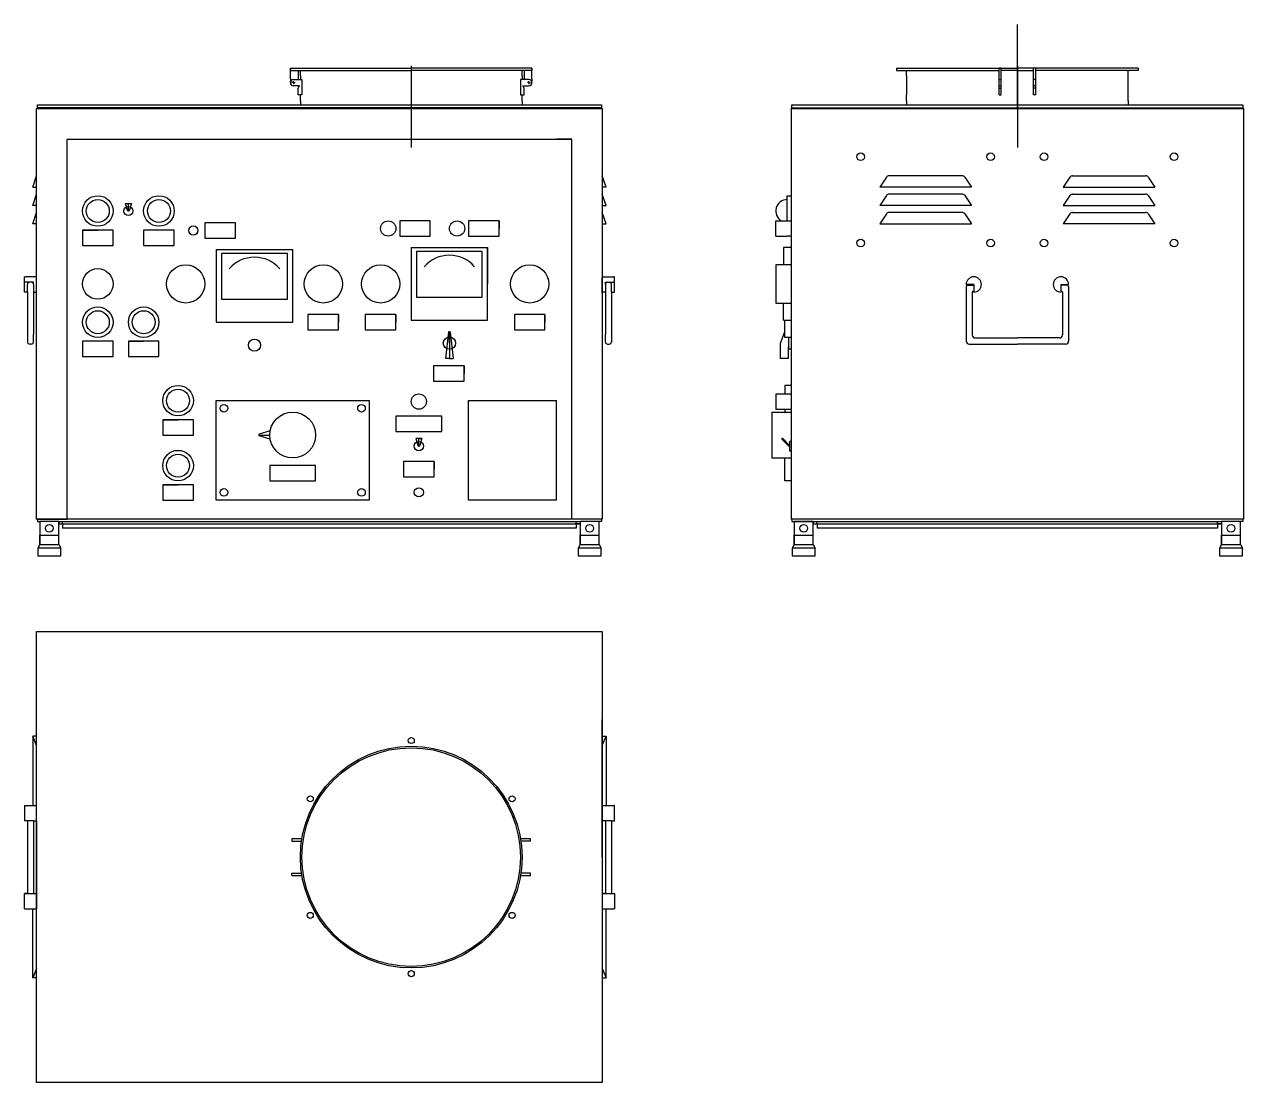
# Model space of a CAD drawing. Header units: millimetres. Extents: x -286516 to -278007, y 161594 to 164062.
# Drawn here: x -285308 to -283713, y 162604 to 163989 of the extents above; entities that cross this region are included whole.
import ezdxf

# ---------------------------------------------------------------- set-up
doc = ezdxf.new("R2010")
doc.units = ezdxf.units.MM

# ---------------------------------------------------------------- blocks, each defined once
blk = doc.blocks.new('*U7')
blk.add_circle((0, 0), 4)
blk = doc.blocks.new('*U8')
at = {"color": 0, "linetype": 'ByBlock', "lineweight": -2, "transparency": 16777216}
blk.add_blockref('*U7', (-284802.2, 163051.9), dxfattribs=at)
for p, rotation in [((-284934.3, 162975.6), 59.99999999999999), ((-284670.2, 162975.6), 299.9999999999999), ((-284934.3, 162823.1), 120), ((-284670.2, 162823.1), 240), ((-284802.2, 162746.9), 180)]:
    blk.add_blockref('*U7', p, dxfattribs=dict(at, rotation=rotation))

msp = doc.modelspace()

# ---------------------------------------------------------------- linework, layer by layer
for p, q in [((-284009.2, 163879.5), (-284009.2, 163988.7)), ((-284802.2, 163934.7), (-284802.2, 163827.6)), ((-284009.2, 163934.7), (-284009.2, 163827.6)), ((-284960.2, 163917.5), (-284960.2, 163931.5)), ((-284960.2, 163931.5), (-284802.2, 163931.5)), ((-284960.2, 163931.5), (-284960.2, 163930.5)), ((-284960.2, 163931.5), (-284960.2, 163928.5)), ((-284960.2, 163928.5), (-284802.2, 163928.5)), ((-284950.2, 163928.5), (-284950.2, 163921.5)), ((-284950.2, 163921.5), (-284950.2, 163916.5)), ((-284947.2, 163921.5), (-284947.2, 163928.5)), ((-284947.2, 163921.5), (-284947.2, 163916.5)), ((-284644.2, 163931.5), (-284802.2, 163931.5)), ((-284644.2, 163928.5), (-284802.2, 163928.5)), ((-284657.2, 163921.5), (-284657.2, 163928.5)), ((-284657.2, 163921.5), (-284657.2, 163916.5)), ((-284654.2, 163928.5), (-284654.2, 163921.5)), ((-284654.2, 163921.5), (-284654.2, 163916.5)), ((-284644.2, 163917.5), (-284644.2, 163931.5)), ((-284644.2, 163931.5), (-284644.2, 163930.5)), ((-284644.2, 163931.5), (-284644.2, 163928.5)), ((-284167.2, 163931.5), (-284009.2, 163931.5)), ((-284167.2, 163931.5), (-284167.2, 163930.5)), ((-284167.2, 163931.5), (-284167.2, 163928.5)), ((-284167.2, 163928.5), (-284033.2, 163928.5)), ((-284154.2, 163921.5), (-284154.2, 163928.5)), ((-284154.2, 163921.5), (-284154.2, 163896.5)), ((-284030.2, 163931.5), (-284033.2, 163931.5)), ((-284033.2, 163902.4), (-284033.2, 163931.5)), ((-284030.2, 163896.5), (-284030.2, 163931.5)), ((-284009.2, 163928.5), (-284030.2, 163928.5)), ((-283851.2, 163931.5), (-284009.2, 163931.5)), ((-284009.2, 163928.5), (-283988.2, 163928.5)), ((-284009.2, 163896.5), (-284009.2, 163920.2)), ((-283988.2, 163896.5), (-283988.2, 163931.5)), ((-283985.2, 163902.4), (-283985.2, 163931.5)), ((-283851.2, 163928.5), (-283985.2, 163928.5)), ((-283864.2, 163896.5), (-283864.2, 163928.5)), ((-283851.2, 163931.5), (-283851.2, 163930.5)), ((-283851.2, 163931.5), (-283851.2, 163928.5)), ((-284960.2, 163917.5), (-284960.2, 163914.5)), ((-284960.2, 163912.5), (-284960.2, 163914.5)), ((-284956.2, 163912.5), (-284958.2, 163912.5)), ((-284956.2, 163916.5), (-284945.2, 163916.5)), ((-284956.2, 163912.5), (-284956.2, 163914.5)), ((-284956.2, 163912.5), (-284956.2, 163910.5)), ((-284956.2, 163912.5), (-284954.2, 163912.5)), ((-284948.2, 163908.5), (-284956.2, 163908.5)), ((-284950.2, 163916.5), (-284947.2, 163916.5)), ((-284950.2, 163905.5), (-284948.2, 163908.5)), ((-284950.2, 163896.5), (-284950.2, 163905.5)), ((-284945.2, 163916.5), (-284945.2, 163896.5)), ((-284648.2, 163916.5), (-284659.2, 163916.5)), ((-284659.2, 163916.5), (-284659.2, 163896.5)), ((-284654.2, 163916.5), (-284657.2, 163916.5)), ((-284656.2, 163908.5), (-284648.2, 163908.5)), ((-284654.2, 163905.5), (-284656.2, 163908.5)), ((-284654.2, 163896.5), (-284654.2, 163905.5)), ((-284648.2, 163912.5), (-284650.2, 163912.5)), ((-284648.2, 163912.5), (-284648.2, 163914.5)), ((-284648.2, 163912.5), (-284648.2, 163910.5)), ((-284648.2, 163912.5), (-284646.2, 163912.5)), ((-284644.2, 163917.5), (-284644.2, 163914.5)), ((-284644.2, 163912.5), (-284644.2, 163914.5)), ((-284033.2, 163916.5), (-284030.2, 163916.5)), ((-284033.2, 163908.5), (-284030.2, 163908.5)), ((-284033.2, 163905.5), (-284030.2, 163905.5)), ((-284033.2, 163896.5), (-284033.2, 163902.4)), ((-283985.2, 163916.5), (-283988.2, 163916.5)), ((-283985.2, 163908.5), (-283988.2, 163908.5)), ((-283985.2, 163905.5), (-283988.2, 163905.5)), ((-283985.2, 163896.5), (-283985.2, 163902.4)), ((-284947.2, 163896.5), (-284950.2, 163896.5)), ((-284947.2, 163888.5), (-284947.2, 163896.5)), ((-284945.2, 163896.5), (-284947.2, 163896.5)), ((-284947.2, 163888.5), (-284947.2, 163883.5)), ((-284659.2, 163896.5), (-284657.2, 163896.5)), ((-284657.2, 163888.5), (-284657.2, 163896.5)), ((-284657.2, 163896.5), (-284654.2, 163896.5)), ((-284657.2, 163888.5), (-284657.2, 163883.5)), ((-284154.2, 163888.5), (-284154.2, 163896.5)), ((-284154.2, 163888.5), (-284154.2, 163883.5)), ((-284033.2, 163896.5), (-284030.2, 163896.5)), ((-283985.2, 163896.5), (-283988.2, 163896.5)), ((-283864.2, 163888.5), (-283864.2, 163896.5)), ((-283864.2, 163888.5), (-283864.2, 163883.5)), ((-285292.2, 163878.5), (-285291.2, 163879.5)), ((-285292.2, 163878.5), (-284552.2, 163878.5)), ((-285292.2, 163341.5), (-285292.2, 163878.5)), ((-285292.2, 163878.5), (-285291.2, 163878.5)), ((-285292.2, 163878.5), (-284922.2, 163878.5)), ((-285291.2, 163879.5), (-285291.2, 163883.5)), ((-285291.2, 163883.5), (-284553.2, 163883.5)), ((-284553.2, 163879.5), (-285291.2, 163879.5)), ((-284802.2, 163883.5), (-284657.2, 163883.5)), ((-284553.2, 163883.5), (-284553.2, 163879.5)), ((-284552.2, 163878.5), (-284553.2, 163879.5)), ((-284552.2, 163878.5), (-284553.2, 163878.5)), ((-284552.2, 163878.5), (-284552.2, 163341.5)), ((-284552.2, 163878.5), (-284552.2, 163610)), ((-284305.2, 163878.5), (-284304.2, 163879.5)), ((-284305.2, 163878.5), (-283713.2, 163878.5)), ((-284305.2, 163878.5), (-284305.2, 163341.5)), ((-284304.2, 163879.5), (-284304.2, 163883.5)), ((-284304.2, 163883.5), (-283714.2, 163883.5)), ((-284304.2, 163879.5), (-283714.2, 163879.5)), ((-284304.2, 163879.5), (-284009.2, 163879.5)), ((-284304.2, 163878.5), (-284304.2, 163879.5)), ((-284009.2, 163883.5), (-283864.2, 163883.5)), ((-284009.2, 163878.5), (-283861.2, 163878.5)), ((-283714.2, 163883.5), (-283714.2, 163879.5)), ((-283714.2, 163878.5), (-283714.2, 163879.5)), ((-283713.2, 163878.5), (-283714.2, 163879.5)), ((-283713.2, 163878.5), (-283713.2, 163341.5)), ((-283713.2, 163878.5), (-283713.2, 163658.5)), ((-285252.2, 163341.5), (-285252.2, 163838.5)), ((-285252.2, 163838.5), (-284592.2, 163838.5)), ((-285252.2, 163838.5), (-285232.2, 163838.5)), ((-284592.2, 163838.5), (-284612.2, 163838.5)), ((-284592.2, 163341.5), (-284592.2, 163838.5)), ((-285297.2, 163775.6), (-285292.2, 163790.6)), ((-284547.2, 163775.6), (-284552.2, 163790.6)), ((-284179.2, 163790.6), (-284179.2, 163790.6)), ((-284081.4, 163790.6), (-284177.1, 163790.6)), ((-283937.1, 163790.6), (-283841.4, 163790.6)), ((-283839.2, 163790.6), (-283839.2, 163790.6)), ((-285297.2, 163775.6), (-285292.2, 163775.6)), ((-284547.2, 163775.6), (-284552.2, 163775.6)), ((-284180.4, 163788.8), (-284189.2, 163775.6)), ((-284069.2, 163775.6), (-284189.2, 163775.6)), ((-284078, 163788.8), (-284069.2, 163775.6)), ((-283940.4, 163788.8), (-283949.2, 163775.6)), ((-283949.2, 163775.6), (-283829.2, 163775.6)), ((-283838, 163788.8), (-283829.2, 163775.6)), ((-285297.2, 163751.6), (-285292.2, 163766.6)), ((-284547.2, 163751.6), (-284552.2, 163766.6)), ((-284310.2, 163731.7), (-284310.2, 163764.6)), ((-284310.2, 163764.6), (-284305.2, 163764.6)), ((-284180.4, 163764.8), (-284189.2, 163751.6)), ((-284081.4, 163766.6), (-284177.1, 163766.6)), ((-284078, 163764.8), (-284069.2, 163751.6)), ((-283940.4, 163764.8), (-283949.2, 163751.6)), ((-283937.1, 163766.6), (-283841.4, 163766.6)), ((-283838, 163764.8), (-283829.2, 163751.6)), ((-285292.2, 163751.6), (-285297.2, 163751.6)), ((-285176.2, 163754.6), (-285173.2, 163744.6)), ((-285176.2, 163754.6), (-285168.2, 163754.6)), ((-285171.2, 163744.6), (-285173.2, 163744.6)), ((-285172.2, 163744.6), (-285172.2, 163754.6)), ((-285172.2, 163744.6), (-285171.2, 163744.6)), ((-285168.2, 163754.6), (-285171.2, 163744.6)), ((-284552.2, 163751.6), (-284547.2, 163751.6)), ((-284069.2, 163751.6), (-284189.2, 163751.6)), ((-283949.2, 163751.6), (-283829.2, 163751.6)), ((-285297.2, 163727.6), (-285292.2, 163742.6)), ((-285292.2, 163727.6), (-285297.2, 163727.6)), ((-285072.2, 163729.1), (-285072.2, 163709.1)), ((-285032.2, 163729.1), (-285072.2, 163729.1)), ((-285072.2, 163729.1), (-285072.2, 163719.1)), ((-285032.2, 163709.1), (-285032.2, 163729.1)), ((-284817.2, 163731.7), (-284817.2, 163711.7)), ((-284777.2, 163731.7), (-284817.2, 163731.7)), ((-284817.2, 163731.7), (-284817.2, 163721.7)), ((-284777.2, 163711.7), (-284777.2, 163731.7)), ((-284727.2, 163731.7), (-284727.2, 163711.7)), ((-284687.2, 163731.7), (-284727.2, 163731.7)), ((-284687.2, 163711.7), (-284687.2, 163731.7)), ((-284687.2, 163731.7), (-284687.2, 163721.7)), ((-284547.2, 163727.6), (-284552.2, 163742.6)), ((-284552.2, 163727.6), (-284547.2, 163727.6)), ((-284325.2, 163711.7), (-284325.2, 163731.7)), ((-284325.2, 163731.7), (-284305.2, 163731.7)), ((-284180.4, 163740.8), (-284189.2, 163727.6)), ((-284189.2, 163727.6), (-284069.2, 163727.6)), ((-284081.4, 163742.6), (-284177.1, 163742.6)), ((-284078, 163740.8), (-284069.2, 163727.6)), ((-283940.4, 163740.8), (-283949.2, 163727.6)), ((-283829.2, 163727.6), (-283949.2, 163727.6)), ((-283937.1, 163742.6), (-283841.4, 163742.6)), ((-283838, 163740.8), (-283829.2, 163727.6)), ((-285232.2, 163719.6), (-285232.2, 163699.6)), ((-285192.2, 163719.6), (-285232.2, 163719.6)), ((-285232.2, 163719.6), (-285212.2, 163719.6)), ((-285192.2, 163699.6), (-285192.2, 163719.6)), ((-285152.2, 163719.6), (-285152.2, 163699.6)), ((-285112.2, 163719.6), (-285152.2, 163719.6)), ((-285112.2, 163699.6), (-285112.2, 163719.6)), ((-284817.2, 163711.7), (-284777.2, 163711.7)), ((-284727.2, 163711.7), (-284687.2, 163711.7)), ((-284325.2, 163711.7), (-284310.2, 163711.7)), ((-284305.2, 163711.7), (-284310.2, 163711.7)), ((-285232.2, 163699.6), (-285192.2, 163699.6)), ((-285152.2, 163699.6), (-285112.2, 163699.6)), ((-285072.2, 163709.1), (-285032.2, 163709.1)), ((-284802.2, 163696.7), (-284702.2, 163696.7)), ((-284802.2, 163696.7), (-284802.2, 163601.7)), ((-284802.2, 163696.7), (-284702.2, 163696.7)), ((-284802.2, 163696.7), (-284802.2, 163601.7)), ((-284702.2, 163601.7), (-284702.2, 163696.7)), ((-284702.2, 163601.7), (-284702.2, 163696.7)), ((-284702.2, 163696.7), (-284702.2, 163649.2)), ((-284305.2, 163696.7), (-284315.2, 163696.7)), ((-284315.2, 163696.7), (-284315.2, 163674.2)), ((-285057.2, 163694.1), (-284957.2, 163694.1)), ((-285057.2, 163694.1), (-285057.2, 163599.1)), ((-284964.2, 163689.1), (-285050.2, 163689.1)), ((-285050.2, 163689.1), (-285050.2, 163629.1)), ((-284964.2, 163629.1), (-284964.2, 163689.1)), ((-284957.2, 163599.1), (-284957.2, 163694.1)), ((-284709.2, 163691.7), (-284795.2, 163691.7)), ((-284795.2, 163691.7), (-284795.2, 163631.7)), ((-284709.2, 163691.7), (-284795.2, 163691.7)), ((-284795.2, 163691.7), (-284795.2, 163631.7)), ((-284709.2, 163631.7), (-284709.2, 163691.7)), ((-284709.2, 163631.7), (-284709.2, 163691.7)), ((-284305.2, 163674.2), (-284325.2, 163674.2)), ((-284325.2, 163674.2), (-284325.2, 163624.2)), ((-285308.2, 163638.4), (-285308.2, 163658.4)), ((-285308.2, 163658.4), (-285307.2, 163658.4)), ((-285296.2, 163651.4), (-285308.2, 163651.4)), ((-285292.2, 163658.4), (-285307.2, 163658.4)), ((-285304.2, 163638.4), (-285304.2, 163648.4)), ((-285299.2, 163651.4), (-285301.2, 163651.4)), ((-285292.2, 163658.4), (-285300.2, 163658.4)), ((-285296.2, 163648.4), (-285296.2, 163651.4)), ((-285296.2, 163648.4), (-285296.2, 163638.4)), ((-284552.2, 163658.4), (-284537.2, 163658.4)), ((-284552.2, 163658.4), (-284544.2, 163658.4)), ((-284552.2, 163637.1), (-284552.2, 163657.1)), ((-284552.2, 163657.1), (-284552.2, 163609.6)), ((-284548.2, 163648.4), (-284548.2, 163651.4)), ((-284548.2, 163651.4), (-284536.2, 163651.4)), ((-284548.2, 163648.4), (-284548.2, 163638.4)), ((-284545.2, 163651.4), (-284543.2, 163651.4)), ((-284540.2, 163638.4), (-284540.2, 163648.4)), ((-284536.2, 163658.4), (-284537.2, 163658.4)), ((-284536.2, 163638.4), (-284536.2, 163658.4)), ((-284066.2, 163648.5), (-284076.2, 163648.5)), ((-284074.2, 163647.5), (-284068.2, 163647.5)), ((-284068.2, 163647.5), (-284066.2, 163647.5)), ((-284066.2, 163648.5), (-284066.2, 163638.5)), ((-283952.2, 163648.5), (-283942.2, 163648.5)), ((-283952.2, 163648.5), (-283952.2, 163638.5)), ((-283950.2, 163647.5), (-283952.2, 163647.5)), ((-283944.2, 163647.5), (-283950.2, 163647.5)), ((-285304.2, 163638.4), (-285308.2, 163638.4)), ((-285304.2, 163638.4), (-285307.2, 163638.4)), ((-285304.2, 163638.4), (-285304.2, 163583.4)), ((-285296.2, 163638.4), (-285292.2, 163638.4)), ((-285296.2, 163638.4), (-285296.2, 163583.4)), ((-284795.2, 163631.7), (-284709.2, 163631.7)), ((-284795.2, 163631.7), (-284709.2, 163631.7)), ((-284548.2, 163638.4), (-284552.2, 163638.4)), ((-284548.2, 163638.4), (-284548.2, 163583.4)), ((-284540.2, 163638.4), (-284537.2, 163638.4)), ((-284540.2, 163638.4), (-284536.2, 163638.4)), ((-284540.2, 163638.4), (-284540.2, 163583.4)), ((-284076.2, 163645.5), (-284076.2, 163574.5)), ((-284068.2, 163638.5), (-284068.2, 163582.5)), ((-284067.2, 163639.5), (-284066.2, 163639.5)), ((-284067.2, 163639.5), (-284067.2, 163639.5)), ((-283951.2, 163639.5), (-283952.2, 163639.5)), ((-283951.2, 163639.5), (-283951.2, 163639.5)), ((-283950.2, 163638.5), (-283950.2, 163582.5)), ((-283942.2, 163645.5), (-283942.2, 163574.5)), ((-285050.2, 163629.1), (-284964.2, 163629.1)), ((-284325.2, 163624.2), (-284305.2, 163624.2)), ((-284315.2, 163601.7), (-284315.2, 163624.2)), ((-284937.2, 163609.2), (-284937.2, 163589.2)), ((-284897.2, 163609.2), (-284937.2, 163609.2)), ((-284897.2, 163589.2), (-284897.2, 163609.2)), ((-284897.2, 163609.2), (-284897.2, 163599.2)), ((-284862.2, 163609.2), (-284862.2, 163589.2)), ((-284822.2, 163609.2), (-284862.2, 163609.2)), ((-284822.2, 163589.2), (-284822.2, 163609.2)), ((-284822.2, 163609.2), (-284822.2, 163599.2)), ((-284802.2, 163601.7), (-284702.2, 163601.7)), ((-284802.2, 163601.7), (-284702.2, 163601.7)), ((-284802.2, 163601.7), (-284752.2, 163601.7)), ((-284667.2, 163609.2), (-284667.2, 163589.2)), ((-284627.2, 163609.2), (-284667.2, 163609.2)), ((-284627.2, 163589.2), (-284627.2, 163609.2)), ((-284627.2, 163609.2), (-284627.2, 163599.2)), ((-284315.2, 163601.7), (-284305.2, 163601.7)), ((-284313.2, 163579.1), (-284313.2, 163601.7)), ((-285304.2, 163583.4), (-285304.2, 163573.4)), ((-285296.2, 163573.4), (-285296.2, 163583.4)), ((-285057.2, 163599.1), (-284957.2, 163599.1)), ((-285057.2, 163599.1), (-285007.2, 163599.1)), ((-284937.2, 163589.2), (-284897.2, 163589.2)), ((-284862.2, 163589.2), (-284822.2, 163589.2)), ((-284753.2, 163586.7), (-284757.2, 163551.7)), ((-284752.2, 163586.7), (-284753.2, 163586.7)), ((-284752.2, 163571.7), (-284752.2, 163586.7)), ((-284752.2, 163586.7), (-284752.2, 163556.7)), ((-284752.2, 163586.7), (-284751.2, 163586.7)), ((-284751.2, 163586.7), (-284747.2, 163551.7)), ((-284667.2, 163589.2), (-284627.2, 163589.2)), ((-284548.2, 163573.4), (-284548.2, 163583.4)), ((-284540.2, 163583.4), (-284540.2, 163573.4)), ((-284319.2, 163571.7), (-284313.2, 163586.7)), ((-285299.2, 163570.4), (-285301.2, 163570.4)), ((-285232.2, 163574.1), (-285232.2, 163554.1)), ((-285192.2, 163574.1), (-285232.2, 163574.1)), ((-285192.2, 163554.1), (-285192.2, 163574.1)), ((-285172.2, 163574.1), (-285172.2, 163554.1)), ((-285132.2, 163574.1), (-285172.2, 163574.1)), ((-285172.2, 163574.1), (-285152.2, 163574.1)), ((-285132.2, 163554.1), (-285132.2, 163574.1)), ((-284752.2, 163576.7), (-284752.2, 163571.7)), ((-284552.2, 163582.1), (-284552.2, 163562.1)), ((-284545.2, 163570.4), (-284543.2, 163570.4)), ((-284319.2, 163551.7), (-284319.2, 163571.7)), ((-284305.2, 163579.1), (-284313.2, 163579.1)), ((-284308.2, 163563.7), (-284308.2, 163579.1)), ((-284072.2, 163570.5), (-284009.2, 163570.5)), ((-284064.2, 163578.5), (-284009.2, 163578.5)), ((-283954.2, 163578.5), (-284009.2, 163578.5)), ((-283946.2, 163570.5), (-284009.2, 163570.5)), ((-285232.2, 163554.1), (-285192.2, 163554.1)), ((-285172.2, 163554.1), (-285132.2, 163554.1)), ((-284752.2, 163551.7), (-284757.2, 163551.7)), ((-284752.2, 163556.7), (-284752.2, 163551.7)), ((-284752.2, 163551.7), (-284747.2, 163551.7)), ((-284309.2, 163551.7), (-284319.2, 163551.7)), ((-284308.2, 163566.7), (-284309.2, 163566.7)), ((-284309.2, 163566.7), (-284309.2, 163551.7)), ((-284305.2, 163563.7), (-284308.2, 163563.7)), ((-284772.8, 163542.1), (-284772.8, 163522.1)), ((-284732.8, 163542.1), (-284772.8, 163542.1)), ((-284732.8, 163522.1), (-284732.8, 163542.1)), ((-284732.8, 163542.1), (-284732.8, 163532.1)), ((-284772.8, 163522.1), (-284732.8, 163522.1)), ((-284325.2, 163505.3), (-284325.2, 163485.3)), ((-284325.2, 163505.3), (-284305.2, 163505.3)), ((-284305.2, 163516.5), (-284313.2, 163516.5)), ((-284313.2, 163516.5), (-284313.2, 163505.3)), ((-285057.2, 163496.5), (-284857.2, 163496.5)), ((-285057.2, 163366.5), (-285057.2, 163496.5)), ((-284857.2, 163496.5), (-284857.2, 163366.5)), ((-284727.2, 163366.5), (-284727.2, 163496.5)), ((-284727.2, 163496.5), (-284612.2, 163496.5)), ((-284612.2, 163366.5), (-284612.2, 163496.5)), ((-284822.2, 163476.3), (-284822.2, 163456.3)), ((-284762.2, 163476.3), (-284822.2, 163476.3)), ((-284762.2, 163456.3), (-284762.2, 163476.3)), ((-284330.2, 163481.5), (-284330.2, 163421.5)), ((-284330.2, 163481.5), (-284305.2, 163481.5)), ((-284325.2, 163485.3), (-284305.2, 163485.3)), ((-284313.2, 163485.3), (-284313.2, 163481.5)), ((-285127.2, 163471.5), (-285127.2, 163451.5)), ((-285087.2, 163471.5), (-285127.2, 163471.5)), ((-285127.2, 163471.5), (-285107.2, 163471.5)), ((-285087.2, 163451.5), (-285087.2, 163471.5)), ((-284986.7, 163456.8), (-285001.2, 163452.5)), ((-284822.2, 163456.3), (-284762.2, 163456.3)), ((-285127.2, 163451.5), (-285087.2, 163451.5)), ((-285001.2, 163450.5), (-285001.2, 163452.5)), ((-285001.2, 163451.5), (-285001.2, 163450.5)), ((-285001.2, 163451.5), (-284987.2, 163451.5)), ((-284986.7, 163446.1), (-285001.2, 163450.5)), ((-284788.2, 163446.9), (-284796.2, 163446.9)), ((-284796.2, 163446.9), (-284793.2, 163436.9)), ((-284792.2, 163436.9), (-284792.2, 163446.9)), ((-284792.2, 163446.9), (-284788.2, 163446.9)), ((-284788.2, 163446.9), (-284791.2, 163436.9)), ((-284307.2, 163435.9), (-284317.4, 163446.2)), ((-284307.2, 163436.9), (-284317.1, 163446.9)), ((-284316.1, 163446.9), (-284316.4, 163447.2)), ((-284307.2, 163437.9), (-284316.1, 163446.9)), ((-284305.2, 163442.9), (-284307.2, 163442.9)), ((-284307.2, 163442.9), (-284307.2, 163430.9)), ((-284791.2, 163436.9), (-284793.2, 163436.9)), ((-284792.2, 163436.9), (-284791.2, 163436.9)), ((-284307.2, 163436.9), (-284307.2, 163437.9)), ((-284307.2, 163436.9), (-284307.2, 163435.9)), ((-284307.2, 163436.9), (-284307.2, 163435.9)), ((-284307.2, 163430.9), (-284305.2, 163430.9)), ((-284987.2, 163411.5), (-284987.2, 163391.5)), ((-284927.2, 163411.5), (-284987.2, 163411.5)), ((-284927.2, 163391.5), (-284927.2, 163411.5)), ((-284812.2, 163416.9), (-284812.2, 163396.9)), ((-284772.2, 163416.9), (-284812.2, 163416.9)), ((-284772.2, 163396.9), (-284772.2, 163416.9)), ((-284772.2, 163416.9), (-284772.2, 163406.9)), ((-284330.2, 163421.5), (-284305.2, 163421.5)), ((-284313.2, 163391.5), (-284313.2, 163421.5)), ((-284812.2, 163396.9), (-284772.2, 163396.9)), ((-285127.2, 163386.5), (-285127.2, 163366.5)), ((-285087.2, 163386.5), (-285127.2, 163386.5)), ((-285127.2, 163386.5), (-285107.2, 163386.5)), ((-285087.2, 163366.5), (-285087.2, 163386.5)), ((-284987.2, 163391.5), (-284927.2, 163391.5)), ((-284305.2, 163391.5), (-284313.2, 163391.5)), ((-284305.2, 163391.5), (-284310.2, 163391.5)), ((-285127.2, 163366.5), (-285087.2, 163366.5)), ((-284857.2, 163366.5), (-285057.2, 163366.5)), ((-284612.2, 163366.5), (-284727.2, 163366.5)), ((-284552.2, 163341.5), (-285292.2, 163341.5)), ((-285292.2, 163341.5), (-285291.2, 163341.5)), ((-285292.2, 163341.5), (-285252.2, 163341.5)), ((-285291.2, 163341.5), (-285291.2, 163338.5)), ((-285291.2, 163338.5), (-285288.2, 163338.5)), ((-285288.2, 163338.5), (-285288.2, 163308.5)), ((-285263.2, 163338.5), (-285288.2, 163338.5)), ((-285263.2, 163308.5), (-285263.2, 163338.5)), ((-285263.2, 163338.5), (-284581.2, 163338.5)), ((-285263.2, 163338.5), (-285263.2, 163335.5)), ((-285263.2, 163335.5), (-284581.2, 163335.5)), ((-285263.2, 163335.5), (-285258.2, 163335.5)), ((-285258.2, 163335.5), (-285258.2, 163338.5)), ((-285258.2, 163335.5), (-285258.2, 163329.5)), ((-284586.2, 163329.5), (-285258.2, 163329.5)), ((-284592.2, 163341.5), (-284607.2, 163341.5)), ((-284552.2, 163341.5), (-284592.2, 163341.5)), ((-284586.2, 163335.5), (-284586.2, 163338.5)), ((-284581.2, 163335.5), (-284586.2, 163335.5)), ((-284586.2, 163335.5), (-284586.2, 163329.5)), ((-284581.2, 163338.5), (-284581.2, 163308.5)), ((-284556.2, 163338.5), (-284581.2, 163338.5)), ((-284556.2, 163308.5), (-284556.2, 163338.5)), ((-284553.2, 163338.5), (-284556.2, 163338.5)), ((-284552.2, 163341.5), (-284553.2, 163341.5)), ((-284553.2, 163341.5), (-284553.2, 163338.5)), ((-283713.2, 163341.5), (-284305.2, 163341.5)), ((-284165.4, 163341.5), (-284305.2, 163341.5)), ((-284304.2, 163341.5), (-284304.2, 163338.5)), ((-284304.2, 163338.5), (-284301.2, 163338.5)), ((-284304.2, 163338.5), (-283742.2, 163338.5)), ((-284301.2, 163338.5), (-284301.2, 163308.5)), ((-284276.2, 163338.5), (-284301.2, 163338.5)), ((-284276.2, 163308.5), (-284276.2, 163338.5)), ((-284276.2, 163338.5), (-284165.4, 163338.5)), ((-284276.2, 163338.5), (-284276.2, 163335.5)), ((-284276.2, 163335.5), (-284165.4, 163335.5)), ((-284276.2, 163335.5), (-284271.2, 163335.5)), ((-284271.2, 163335.5), (-284271.2, 163338.5)), ((-284271.2, 163335.5), (-284271.2, 163329.5)), ((-284271.2, 163335.5), (-283742.2, 163335.5)), ((-283747.2, 163329.5), (-284271.2, 163329.5)), ((-284165.4, 163329.5), (-284271.2, 163329.5)), ((-283713.2, 163341.5), (-283753.2, 163341.5)), ((-283747.2, 163335.5), (-283747.2, 163338.5)), ((-283742.2, 163335.5), (-283747.2, 163335.5)), ((-283747.2, 163335.5), (-283747.2, 163329.5)), ((-283742.2, 163338.5), (-283742.2, 163308.5)), ((-283717.2, 163338.5), (-283742.2, 163338.5)), ((-283717.2, 163308.5), (-283717.2, 163338.5)), ((-283714.2, 163338.5), (-283717.2, 163338.5)), ((-283713.2, 163341.5), (-283714.2, 163341.5)), ((-283714.2, 163341.5), (-283714.2, 163338.5)), ((-285288.2, 163308.5), (-285288.2, 163320.5)), ((-285288.2, 163320.5), (-285263.2, 163320.5)), ((-284581.2, 163308.5), (-284581.2, 163320.5)), ((-284581.2, 163320.5), (-284556.2, 163320.5)), ((-284301.2, 163308.5), (-284301.2, 163320.5)), ((-284301.2, 163320.5), (-284276.2, 163320.5)), ((-283742.2, 163308.5), (-283742.2, 163320.5)), ((-283742.2, 163320.5), (-283717.2, 163320.5)), ((-285288.2, 163308.5), (-285290.7, 163303.5)), ((-285260.7, 163303.5), (-285290.7, 163303.5)), ((-285290.7, 163303.5), (-285290.7, 163293.5)), ((-285288.2, 163308.5), (-285263.2, 163308.5)), ((-285288.2, 163308.5), (-285275.7, 163308.5)), ((-285263.2, 163308.5), (-285260.7, 163303.5)), ((-285260.7, 163293.5), (-285260.7, 163303.5)), ((-284581.2, 163308.5), (-284583.7, 163303.5)), ((-284553.7, 163303.5), (-284583.7, 163303.5)), ((-284583.7, 163303.5), (-284583.7, 163293.5)), ((-284581.2, 163308.5), (-284556.2, 163308.5)), ((-284581.2, 163308.5), (-284568.7, 163308.5)), ((-284556.2, 163308.5), (-284553.7, 163303.5)), ((-284553.7, 163293.5), (-284553.7, 163303.5)), ((-284301.2, 163308.5), (-284303.7, 163303.5)), ((-284273.7, 163303.5), (-284303.7, 163303.5)), ((-284303.7, 163303.5), (-284303.7, 163293.5)), ((-284301.2, 163308.5), (-284276.2, 163308.5)), ((-284301.2, 163308.5), (-284288.7, 163308.5)), ((-284276.2, 163308.5), (-284273.7, 163303.5)), ((-284273.7, 163293.5), (-284273.7, 163303.5)), ((-283742.2, 163308.5), (-283744.7, 163303.5)), ((-283714.7, 163303.5), (-283744.7, 163303.5)), ((-283744.7, 163303.5), (-283744.7, 163293.5)), ((-283742.2, 163308.5), (-283717.2, 163308.5)), ((-283742.2, 163308.5), (-283729.7, 163308.5)), ((-283717.2, 163308.5), (-283714.7, 163303.5)), ((-283714.7, 163293.5), (-283714.7, 163303.5)), ((-285290.7, 163293.5), (-285260.7, 163293.5)), ((-284583.7, 163293.5), (-284553.7, 163293.5)), ((-284303.7, 163293.5), (-284273.7, 163293.5)), ((-283744.7, 163293.5), (-283714.7, 163293.5)), ((-285292.2, 163194.4), (-284552.2, 163194.4)), ((-285292.2, 162604.4), (-285292.2, 163194.4)), ((-284552.2, 163194.4), (-284552.2, 163057.4)), ((-284552.2, 162959.4), (-284552.2, 163079.4)), ((-285292.2, 163057.4), (-285297.2, 163057.4)), ((-285297.2, 163057.4), (-285297.2, 162966.9)), ((-285292.2, 163045.2), (-285297.2, 163057.4)), ((-284552.2, 163057.4), (-284552.2, 162741.4)), ((-284552.2, 163057.4), (-284547.2, 163057.4)), ((-284552.2, 163057.4), (-284552.2, 163045.2)), ((-284552.2, 163045.2), (-284547.2, 163057.4)), ((-284547.2, 163057.4), (-284547.2, 162966.9)), ((-285308.2, 162966.9), (-285293.2, 162966.9)), ((-285308.2, 162966.9), (-285300.2, 162966.9)), ((-285308.2, 162966.9), (-285308.2, 162946.9)), ((-285292.2, 162966.9), (-285293.2, 162966.9)), ((-285292.2, 162946.9), (-285292.2, 162966.9)), ((-284552.2, 162966.9), (-284537.2, 162966.9)), ((-284552.2, 162966.9), (-284544.2, 162966.9)), ((-284536.2, 162966.9), (-284537.2, 162966.9)), ((-284536.2, 162946.9), (-284536.2, 162966.9)), ((-285304.2, 162946.9), (-285308.2, 162946.9)), ((-285304.2, 162946.9), (-285304.2, 162851.9)), ((-285296.2, 162946.9), (-285304.2, 162946.9)), ((-285296.2, 162946.9), (-285293.2, 162946.9)), ((-285296.2, 162946.9), (-285292.2, 162946.9)), ((-285296.2, 162946.9), (-285296.2, 162851.9)), ((-285292.2, 162946.9), (-285292.2, 162851.9)), ((-284552.2, 162899.4), (-284552.2, 162959.4)), ((-284548.2, 162946.9), (-284552.2, 162946.9)), ((-284552.2, 162946.9), (-284552.2, 162899.4)), ((-284548.2, 162946.9), (-284548.2, 162851.9)), ((-284540.2, 162946.9), (-284548.2, 162946.9)), ((-284540.2, 162946.9), (-284537.2, 162946.9)), ((-284540.2, 162946.9), (-284536.2, 162946.9)), ((-284540.2, 162946.9), (-284540.2, 162851.9)), ((-284945.2, 162923.4), (-284958.4, 162923.4)), ((-284958.4, 162923.4), (-284958.4, 162920.4)), ((-284958.4, 162920.4), (-284945.7, 162920.4)), ((-284646.1, 162923.4), (-284659.2, 162923.4)), ((-284646.1, 162920.4), (-284658.7, 162920.4)), ((-284646.1, 162920.4), (-284646.1, 162923.4)), ((-284958.4, 162875.4), (-284958.4, 162878.4)), ((-284958.4, 162878.4), (-284945.7, 162878.4)), ((-284958.4, 162875.4), (-284945.2, 162875.4)), ((-284659.2, 162875.4), (-284646.1, 162875.4)), ((-284646.1, 162878.4), (-284658.7, 162878.4)), ((-284646.1, 162875.4), (-284646.1, 162878.4)), ((-285304.2, 162851.9), (-285308.2, 162851.9)), ((-285308.2, 162851.9), (-285300.2, 162851.9)), ((-285308.2, 162831.9), (-285308.2, 162851.9)), ((-285304.2, 162851.9), (-285296.2, 162851.9)), ((-285296.2, 162851.9), (-285293.2, 162851.9)), ((-285296.2, 162851.9), (-285292.2, 162851.9)), ((-285292.2, 162851.9), (-285292.2, 162831.9)), ((-284548.2, 162851.9), (-284552.2, 162851.9)), ((-284552.2, 162851.9), (-284544.2, 162851.9)), ((-284548.2, 162851.9), (-284540.2, 162851.9)), ((-284540.2, 162851.9), (-284537.2, 162851.9)), ((-284540.2, 162851.9), (-284536.2, 162851.9)), ((-284536.2, 162851.9), (-284536.2, 162831.9)), ((-285308.2, 162831.9), (-285293.2, 162831.9)), ((-285297.2, 162741.4), (-285297.2, 162831.9)), ((-285292.2, 162831.9), (-285293.2, 162831.9)), ((-284552.2, 162831.9), (-284537.2, 162831.9)), ((-284547.2, 162741.4), (-284547.2, 162831.9)), ((-284536.2, 162831.9), (-284537.2, 162831.9)), ((-285292.2, 162753.5), (-285297.2, 162741.4)), ((-285292.2, 162741.4), (-285297.2, 162741.4)), ((-284552.2, 162753.5), (-284547.2, 162741.4)), ((-284552.2, 162741.4), (-284552.2, 162604.4)), ((-284552.2, 162741.4), (-284547.2, 162741.4)), ((-284552.2, 162604.4), (-285292.2, 162604.4))]:
    msp.add_line(p, q)
for centre, radius in [((-284214.2, 163815.6), 5), ((-284044.2, 163815.6), 5), ((-283974.2, 163815.6), 5), ((-283804.2, 163815.6), 5), ((-285212.2, 163744.6), 20), ((-285212.2, 163744.6), 15), ((-285132.2, 163744.6), 20), ((-285132.2, 163744.6), 15), ((-285172.2, 163744.6), 6), ((-285172.2, 163744.6), 6), ((-284832.2, 163721.7), 10), ((-284742.2, 163721.7), 10), ((-285087.2, 163719.1), 6), ((-284214.2, 163702.6), 5), ((-284044.2, 163702.6), 5), ((-283974.2, 163702.6), 5), ((-283804.2, 163702.6), 5), ((-285212.2, 163649.2), 20), ((-285097.2, 163649.2), 25), ((-284917.2, 163649.2), 25), ((-284842.2, 163649.2), 25), ((-284647.2, 163649.2), 25), ((-285212.2, 163599.1), 20), ((-285152.2, 163599.1), 20), ((-285212.2, 163599.1), 15), ((-285152.2, 163599.1), 15), ((-285007.2, 163569.1), 8), ((-284752.2, 163571.7), 8), ((-285107.2, 163496.5), 20), ((-285107.2, 163496.5), 15), ((-284792.2, 163495.3), 10), ((-285047.2, 163486.5), 5), ((-284867.2, 163486.5), 5), ((-284957.2, 163451.5), 30), ((-284792.2, 163436.9), 6), ((-285107.2, 163411.5), 20), ((-285107.2, 163411.5), 15), ((-285047.2, 163376.5), 5), ((-284867.2, 163376.5), 5), ((-284792.2, 163376.5), 6), ((-285275.7, 163329.5), 5), ((-284568.7, 163329.5), 5), ((-284288.7, 163329.5), 5), ((-283729.7, 163329.5), 5), ((-284802.2, 162899.4), 145), ((-284802.2, 162899.4), 143)]:
    msp.add_circle(centre, radius)
for centre, radius, start, end in [((-284956.2, 163912.5), 4, 90, 270), ((-284648.2, 163912.5), 4, 270, 90), ((-284177.1, 163786.6), 4, 90, 146.3099), ((-284081.4, 163786.6), 4, 33.6901, 90), ((-283937.1, 163786.6), 4, 90, 146.3099), ((-283841.4, 163786.6), 4, 33.6901, 90), ((-284310.2, 163744.6), 15, 90, 239.5383), ((-284177.1, 163762.6), 4, 90, 146.3099), ((-284081.4, 163762.6), 4, 33.6901, 90), ((-283937.1, 163762.6), 4, 90, 146.3099), ((-283841.4, 163762.6), 4, 33.6901, 90), ((-284177.1, 163738.6), 4, 90, 146.3099), ((-284081.4, 163738.6), 4, 33.6901, 90), ((-283937.1, 163738.6), 4, 90, 146.3099), ((-283841.4, 163738.6), 4, 33.6901, 90), ((-285007.2, 163640.3), 43.8, 41.1121, 138.8879), ((-284752.2, 163642.9), 43.8, 41.1121, 138.8879), ((-284752.2, 163642.9), 43.8, 41.1121, 138.8879), ((-285301.2, 163648.4), 3, 90, 180), ((-285299.2, 163648.4), 3, 0, 90), ((-284545.2, 163648.4), 3, 90, 180), ((-284543.2, 163648.4), 3, 0, 90), ((-284066.2, 163648.5), 10, 270, 180), ((-284074.2, 163645.5), 2, 90, 180), ((-283952.2, 163648.5), 10, 0, 270), ((-283944.2, 163645.5), 2, 360, 90), ((-284067.2, 163638.5), 1, 90, 180), ((-283951.2, 163638.5), 1, 0, 90), ((-285301.2, 163573.4), 3, 180, 270), ((-285299.2, 163573.4), 3, 270, 0), ((-284545.2, 163573.4), 3, 180, 270), ((-284543.2, 163573.4), 3, 270, 0), ((-284072.2, 163574.5), 4, 180, 270), ((-284064.2, 163582.5), 4, 180, 270), ((-283954.2, 163582.5), 4, 270, 0), ((-283946.2, 163574.5), 4, 270, 360), ((-284316.4, 163446.2), 1, 89.3473, 179.959)]:
    msp.add_arc(centre, radius, start, end)

# ---------------------------------------------------------------- block references
msp.add_blockref('*U8', (0, 0))

doc.saveas('drawing.dxf')
